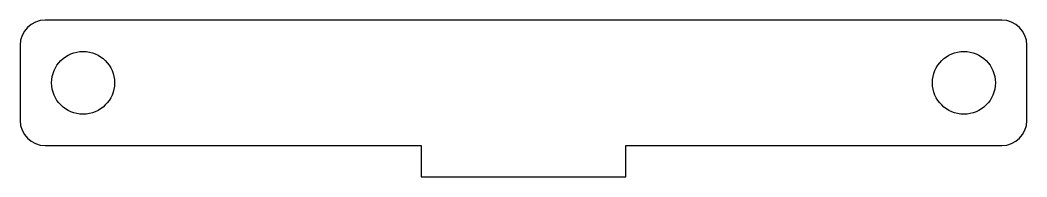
# Model space of a CAD drawing. Header units: inches. Extents: x -2 to 2, y -0.38 to 0.25.
import ezdxf

# ---------------------------------------------------------------- set-up
doc = ezdxf.new("R2010")
doc.units = ezdxf.units.IN
doc.header["$MEASUREMENT"] = 0

msp = doc.modelspace()

# ---------------------------------------------------------------- linework, layer by layer
at = {"linetype": 'Continuous', "lineweight": 25}
for p, q in [((1.9, 0.25), (-1.9, 0.25)), ((-2, 0.15), (-2, -0.15)), ((2, -0.15), (2, 0.15)), ((-1.9, -0.25), (-0.40625, -0.25)), ((-0.40625, -0.25), (-0.40625, -0.375)), ((0.40625, -0.25), (1.9, -0.25)), ((0.40625, -0.375), (0.40625, -0.25)), ((-0.40625, -0.375), (0.40625, -0.375))]:
    msp.add_line(p, q, dxfattribs=at)
for centre in [(-1.75, 0), (1.75, 0)]:
    msp.add_circle(centre, 0.125, dxfattribs=at)
for centre, start, end in [((-1.9, 0.15), 90, 180), ((1.9, 0.15), 0, 90), ((-1.9, -0.15), 180, 270), ((1.9, -0.15), 270, 0)]:
    msp.add_arc(centre, 0.1, start, end, dxfattribs=at)

doc.saveas('drawing.dxf')
